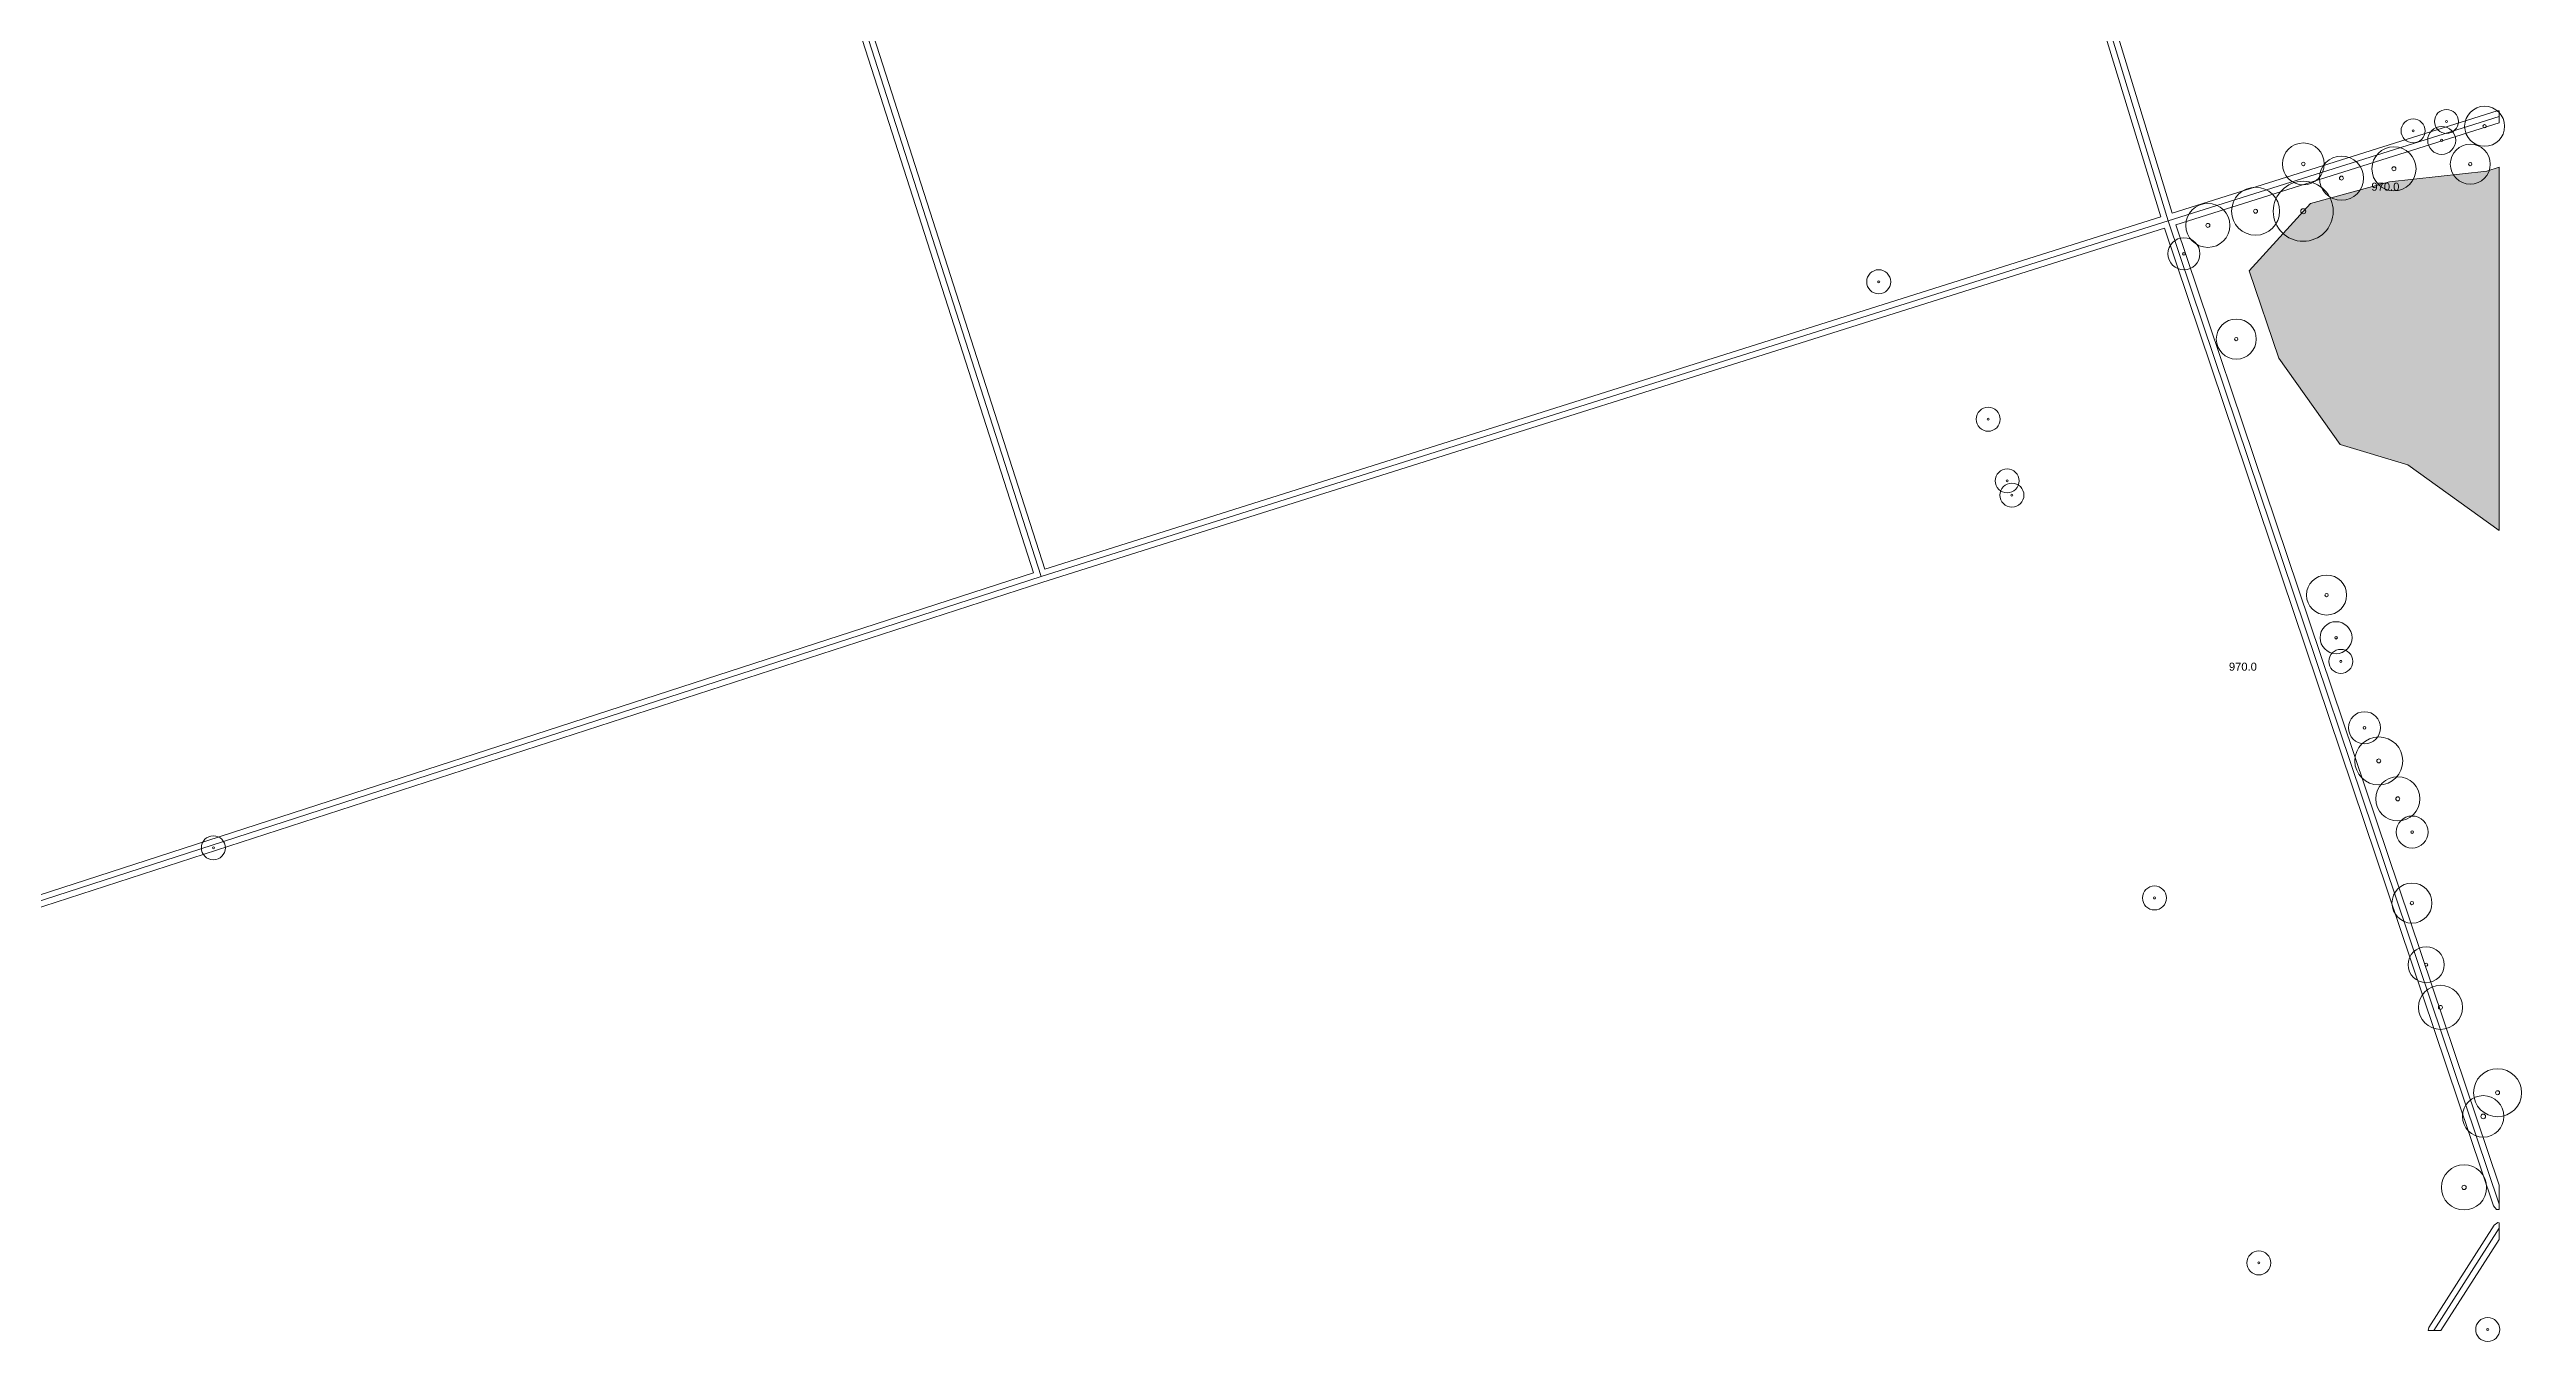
# Model space of a CAD drawing. Header units: metres. Extents: x 0 to 1612, y 0 to 1403.
# Drawn here: x 994 to 1612, y 169 to 492 of the extents above; entities that cross this region are included whole.
import ezdxf

# ---------------------------------------------------------------- set-up
doc = ezdxf.new("R2010")
doc.units = ezdxf.units.M
doc.header["$MEASUREMENT"] = 0
for name, color, linetype, lineweight, true_color in [('TPX_CONTOUR_LINES_5M_TEXT', 7, 'CONTINUOUS', 0, 0x000000), ('TPX_ROADS_AXES', 7, 'CONTINUOUS', 0, 0x323232), ('TPX_ROADS_CONTOURS', 7, 'CONTINUOUS', 0, 0x646464), ('TPX_VEGETATION_TREES_INDIVIDUAL', 7, 'CONTINUOUS', 0, 0x136734), ('TPX_WATERWAYS', 7, 'CONTINUOUS', 0, 0x7aafdf), ('TPX_WATERWAYS_HATCH', 7, 'CONTINUOUS', 0, 0x7aafdf)]:
    doc.layers.add(name, color=color, linetype=linetype, lineweight=lineweight, true_color=true_color)
doc.styles.add('TPX_TEXTE', font='arial.ttf')

# ---------------------------------------------------------------- blocks, each defined once
blk = doc.blocks.new('TREETR005_CR055')
at = {"layer": 'TPX_VEGETATION_TREES_INDIVIDUAL'}
for radius in [5.51, 0.5]:
    blk.add_circle((0, 0, 0.04), radius, dxfattribs=at)
blk = doc.blocks.new('TREETR004_CR050')
at = {"layer": 'TPX_VEGETATION_TREES_INDIVIDUAL'}
for radius in [5, 0.417]:
    blk.add_circle((0, 0, 0.04), radius, dxfattribs=at)
blk = doc.blocks.new('TREETR006_CR075')
at = {"layer": 'TPX_VEGETATION_TREES_INDIVIDUAL'}
for radius in [7.5, 0.625]:
    blk.add_circle((0, 0, 0.04), radius, dxfattribs=at)
blk = doc.blocks.new('TREETR003_CR035')
at = {"layer": 'TPX_VEGETATION_TREES_INDIVIDUAL'}
for radius in [3.5, 0.292]:
    blk.add_circle((0, 0, 0.04), radius, dxfattribs=at)
blk = doc.blocks.new('TREETR005_CR060')
at = {"layer": 'TPX_VEGETATION_TREES_INDIVIDUAL'}
for radius in [6, 0.5]:
    blk.add_circle((0, 0, 0.04), radius, dxfattribs=at)
blk = doc.blocks.new('TREETR005_CR057')
at = {"layer": 'TPX_VEGETATION_TREES_INDIVIDUAL'}
for radius in [5.65, 0.542]:
    blk.add_circle((0, 0, 0.04), radius, dxfattribs=at)
blk = doc.blocks.new('TREETR003_CR040')
at = {"layer": 'TPX_VEGETATION_TREES_INDIVIDUAL'}
for radius in [4, 0.333]:
    blk.add_circle((0, 0, 0.04), radius, dxfattribs=at)
blk = doc.blocks.new('TREETR005_CR052')
at = {"layer": 'TPX_VEGETATION_TREES_INDIVIDUAL'}
for radius in [5.24, 0.458]:
    blk.add_circle((0, 0, 0.04), radius, dxfattribs=at)
blk = doc.blocks.new('TREETR003_CR030')
at = {"layer": 'TPX_VEGETATION_TREES_INDIVIDUAL'}
for radius in [3, 0.25]:
    blk.add_circle((0, 0, 0.04), radius, dxfattribs=at)
blk = doc.blocks.new('TREETR006_CR052')
at = {"layer": 'TPX_VEGETATION_TREES_INDIVIDUAL'}
for radius in [5.19, 0.583]:
    blk.add_circle((0, 0, 0.04), radius, dxfattribs=at)
blk = doc.blocks.new('TREETR004_CR045')
at = {"layer": 'TPX_VEGETATION_TREES_INDIVIDUAL'}
for radius in [4.5, 0.375]:
    blk.add_circle((0, 0, 0.04), radius, dxfattribs=at)

msp = doc.modelspace()

# ---------------------------------------------------------------- hatches: boundary and pattern name
at = {"layer": 'TPX_WATERWAYS_HATCH'}
msp.add_hatch(color=256, dxfattribs=at).paths.add_polyline_path([(1559.02, 453.09), (1543.67, 436.32), (1551.11, 414.43), (1566.41, 392.93), (1583.32, 387.82), (1606.13, 371.37), (1606.13, 462.2), (1603.08, 461.23), (1578.7, 458.52), (1559.02, 453.09)])

# ---------------------------------------------------------------- linework, layer by layer
at = {"layer": 'TPX_ROADS_AXES', "elevation": 0.03}
for points in [[(1523.44, 448.79), (1432.96, 744.66), (1338.18, 1046.01), (1250.23, 1331.02)], [(1241.72, 359.88), (1146.48, 656.38), (1051.1, 953.09), (961.8, 1241.16)], [(1606.13, 474.89), (1523.44, 448.79)], [(1523.44, 448.79), (1241.72, 359.88)], [(1606.13, 203.06), (1523.44, 448.79)], [(1241.72, 359.88), (950.45, 265.47)], [(1589.81, 171.41), (1606.13, 196.99)]]:
    msp.add_lwpolyline(points, dxfattribs=at)
at = {"layer": 'TPX_ROADS_CONTOURS', "elevation": 0.03}
msp.add_lwpolyline([(952.35, 264.51), (1242.18, 358.46), (1522.49, 446.92), (1604.71, 202.58), (1605.46, 201.72), (1606.13, 201.67), (1606.13, 207.77), (1525.35, 447.82), (1606.13, 473.31), (1606.13, 476.28), (1605.68, 476.32), (1524.44, 450.68), (1434.82, 743.7), (1606.13, 799.79), (1606.13, 802.76), (1605.66, 802.8), (1433.93, 746.56), (1340.06, 1045.01)], dxfattribs=at)
for points in [[(1148.37, 655.39), (1431.96, 742.79), (1521.57, 449.78), (1242.69, 361.76)], [(863.48, 565.92), (1145.51, 654.5), (1239.84, 360.85), (951.45, 267.37)], [(1588.54, 172.22), (1588.4, 171.41), (1591.59, 171.41), (1606.13, 194.2), (1606.13, 198.39), (1605.8, 198.45), (1604.86, 197.79)]]:
    msp.add_lwpolyline(points, close=True, dxfattribs=at)
at = {"layer": 'TPX_WATERWAYS', "elevation": 0.01}
msp.add_lwpolyline([(1559.02, 453.09), (1543.67, 436.32), (1551.11, 414.43), (1566.41, 392.93), (1583.32, 387.82), (1606.13, 371.37), (1606.13, 462.2), (1603.08, 461.23), (1578.7, 458.52)], close=True, dxfattribs=at)

# ---------------------------------------------------------------- block references
at = {"layer": 'TPX_VEGETATION_TREES_INDIVIDUAL'}
for name, p in [('TREETR003_CR030', (1592.97, 473.63, 0.04)), ('TREETR004_CR050', (1602.51, 472.43, 0.04)), ('TREETR003_CR030', (1584.63, 471.27, 0.04)), ('TREETR003_CR035', (1591.78, 468.89, 0.04)), ('TREETR005_CR052', (1557.2, 463.02, 0.04)), ('TREETR005_CR055', (1566.73, 459.46, 0.04)), ('TREETR005_CR055', (1579.85, 461.81, 0.04)), ('TREETR004_CR050', (1598.92, 462.96, 0.04)), ('TREETR006_CR075', (1557.18, 451.18, 0.04)), ('TREETR005_CR055', (1533.34, 447.66, 0.04)), ('TREETR005_CR060', (1545.26, 451.2, 0.04)), ('TREETR003_CR040', (1527.37, 440.57, 0.04)), ('TREETR003_CR030', (1451.07, 433.57, 0.04)), ('TREETR004_CR050', (1540.45, 419.24, 0.04)), ('TREETR003_CR030', (1478.44, 399.2, 0.04)), ('TREETR003_CR030', (1483.18, 383.8, 0.04)), ('TREETR003_CR030', (1484.37, 380.24, 0.04)), ('TREETR004_CR050', (1563.01, 355.27, 0.04)), ('TREETR003_CR040', (1565.37, 344.61, 0.04)), ('TREETR003_CR030', (1566.56, 338.69, 0.04)), ('TREETR003_CR040', (1572.49, 322.1, 0.04)), ('TREETR005_CR060', (1576.06, 313.81, 0.04)), ('TREETR005_CR055', (1580.81, 304.33, 0.04)), ('TREETR003_CR040', (1584.38, 296.04, 0.04)), ('TREETR003_CR030', (1034.87, 292.09, 0.04)), ('TREETR003_CR030', (1519.99, 279.55, 0.04)), ('TREETR004_CR050', (1584.35, 278.28, 0.04)), ('TREETR004_CR045', (1587.9, 262.88, 0.04)), ('TREETR005_CR055', (1591.47, 252.22, 0.04)), ('TREETR005_CR060', (1605.74, 230.88, 0.04)), ('TREETR006_CR052', (1602.15, 224.97, 0.04)), ('TREETR005_CR057', (1597.36, 207.22, 0.04)), ('TREETR003_CR030', (1546.08, 188.34, 0.04)), ('TREETR003_CR030', (1603.27, 171.69, 0.04))]:
    msp.add_blockref(name, p, dxfattribs=at)

# ---------------------------------------------------------------- texts
at = {"layer": 'TPX_CONTOUR_LINES_5M_TEXT', "style": 'TPX_TEXTE'}
for p in [(1574.21, 456.32, 0.05), (1538.6, 336.36, 0.05)]:
    msp.add_text('970.0', height=2, dxfattribs=at).set_placement(p)

doc.saveas('drawing.dxf')
